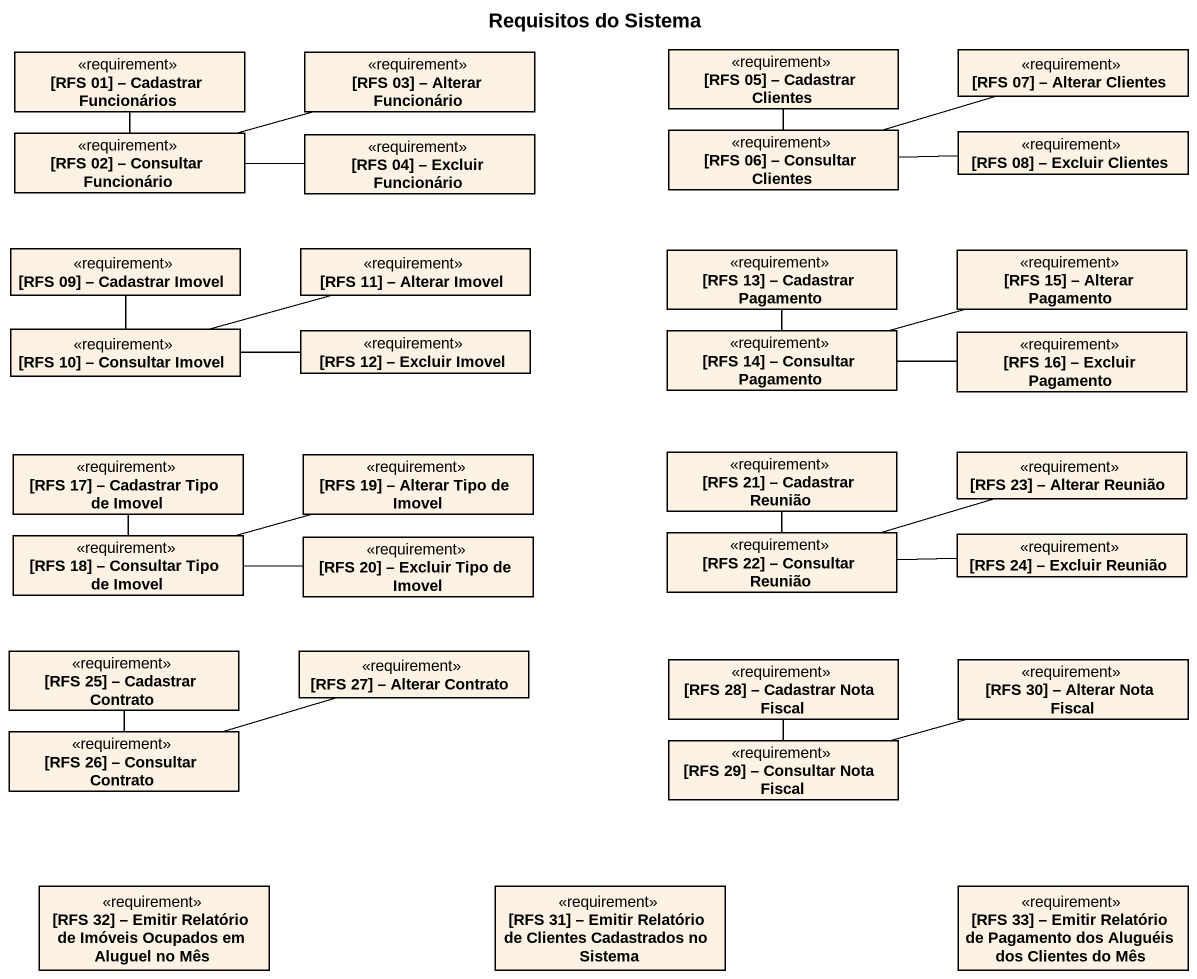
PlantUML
@startuml
title Requisitos do Sistema
hide circle
hide empty members
class "[RFS 01] – Cadastrar Funcionários" as RFS_01_Cadastrar <<requirement>>
class "[RFS 03] – Alterar Funcionário" as RFS_03_Alterar_Funcionário <<requirement>>
class "[RFS 05] – Cadastrar Clientes" as RFS_05_Cadastrar_Clientes <<requirement>>
class "[RFS 07] – Alterar Clientes" as RFS_07_Alterar_Clientes <<requirement>>
class "[RFS 02] – Consultar Funcionário" as RFS_02_Consultar_Funcionário <<requirement>>
class "[RFS 04] – Excluir Funcionário" as RFS_04_Excluir_Funcionário <<requirement>>
class "[RFS 06] – Consultar Clientes" as RFS_06_Consultar_Clientes <<requirement>>
class "[RFS 08] – Excluir Clientes" as RFS_08_Excluir_Clientes <<requirement>>
class "[RFS 09] – Cadastrar Imovel" as RFS_09_Cadastrar_Imovel <<requirement>>
class "[RFS 11] – Alterar Imovel" as RFS_11_Alterar_Imovel <<requirement>>
class "[RFS 13] – Cadastrar Pagamento" as RFS_13_Cadastrar_Pagamento <<requirement>>
class "[RFS 15] – Alterar Pagamento" as RFS_15_Alterar_Pagamento <<requirement>>
class "[RFS 10] – Consultar Imovel" as RFS_10_Consultar_Imovel <<requirement>>
class "[RFS 12] – Excluir Imovel" as RFS_12_Excluir_Imovel <<requirement>>
class "[RFS 14] – Consultar Pagamento" as RFS_14_Consultar_Pagamento <<requirement>>
class "[RFS 16] – Excluir Pagamento" as RFS_16_Excluir_Pagamento <<requirement>>
class "[RFS 17] – Cadastrar Tipo de Imovel" as RFS_17_Cadastrar_Tipo_de <<requirement>>
class "[RFS 19] – Alterar Tipo de Imovel" as RFS_19_Alterar_Tipo_de <<requirement>>
class "[RFS 21] – Cadastrar Reunião" as RFS_21_Cadastrar_Reunião <<requirement>>
class "[RFS 23] – Alterar Reunião" as RFS_23_Alterar_Reunião <<requirement>>
class "[RFS 18] – Consultar Tipo de Imovel" as RFS_18_Consultar_Tipo_de <<requirement>>
class "[RFS 20] – Excluir Tipo de Imovel" as RFS_20_Excluir_Tipo_de <<requirement>>
class "[RFS 22] – Consultar Reunião" as RFS_22_Consultar_Reunião <<requirement>>
class "[RFS 24] – Excluir Reunião" as RFS_24_Excluir_Reunião <<requirement>>
class "[RFS 25] – Cadastrar Contrato" as RFS_25_Cadastrar_Contrato <<requirement>>
class "[RFS 27] – Alterar Contrato" as RFS_27_Alterar_Contrato <<requirement>>
class "[RFS 28] – Cadastrar Nota Fiscal" as RFS_28_Cadastrar_Nota_Fiscal <<requirement>>
class "[RFS 30] – Alterar Nota Fiscal" as RFS_30_Alterar_Nota_Fiscal <<requirement>>
class "[RFS 26] – Consultar Contrato" as RFS_26_Consultar_Contrato <<requirement>>
class "[RFS 29] – Consultar Nota Fiscal" as RFS_29_Consultar_Nota_Fiscal <<requirement>>
class "[RFS 32] – Emitir Relatório de Imóveis Ocupados em Aluguel no Mês" as RFS_32_Emitir_Relatório_de <<requirement>>
class "[RFS 31] – Emitir Relatório de Clientes Cadastrados no Sistema" as RFS_31_Emitir_Relatório_de <<requirement>>
class "[RFS 33] – Emitir Relatório de Pagamento dos Aluguéis dos Clientes do Mês" as RFS_33_Emitir_Relatório_de <<requirement>>
RFS_02_Consultar_Funcionário -up- RFS_01_Cadastrar
RFS_02_Consultar_Funcionário -right- RFS_03_Alterar_Funcionário
RFS_02_Consultar_Funcionário -right- RFS_04_Excluir_Funcionário
RFS_06_Consultar_Clientes -up- RFS_05_Cadastrar_Clientes
RFS_06_Consultar_Clientes -right- RFS_07_Alterar_Clientes
RFS_06_Consultar_Clientes -right- RFS_08_Excluir_Clientes
RFS_10_Consultar_Imovel -up- RFS_09_Cadastrar_Imovel
RFS_10_Consultar_Imovel -right- RFS_11_Alterar_Imovel
RFS_10_Consultar_Imovel -right- RFS_12_Excluir_Imovel
RFS_14_Consultar_Pagamento -up- RFS_13_Cadastrar_Pagamento
RFS_14_Consultar_Pagamento -right- RFS_15_Alterar_Pagamento
RFS_14_Consultar_Pagamento -right- RFS_16_Excluir_Pagamento
RFS_18_Consultar_Tipo_de -up- RFS_17_Cadastrar_Tipo_de
RFS_18_Consultar_Tipo_de -right- RFS_19_Alterar_Tipo_de
RFS_18_Consultar_Tipo_de -right- RFS_20_Excluir_Tipo_de
RFS_22_Consultar_Reunião -up- RFS_21_Cadastrar_Reunião
RFS_22_Consultar_Reunião -right- RFS_23_Alterar_Reunião
RFS_22_Consultar_Reunião -right- RFS_24_Excluir_Reunião
RFS_26_Consultar_Contrato -up- RFS_25_Cadastrar_Contrato
RFS_26_Consultar_Contrato -right- RFS_27_Alterar_Contrato
RFS_29_Consultar_Nota_Fiscal -up- RFS_28_Cadastrar_Nota_Fiscal
RFS_29_Consultar_Nota_Fiscal -right- RFS_30_Alterar_Nota_Fiscal
@enduml
